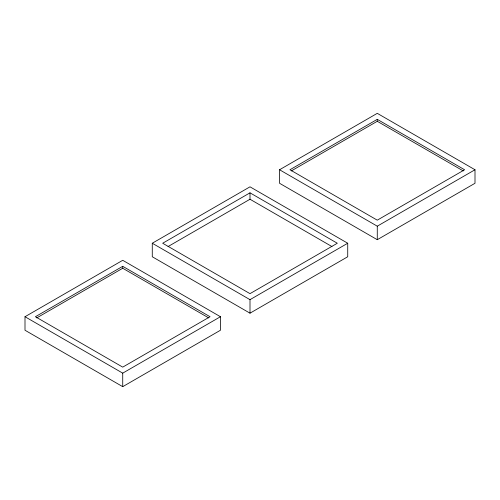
<?xml version="1.0" encoding="UTF-8"?>
<svg xmlns="http://www.w3.org/2000/svg" width="500" height="500" viewBox="0 0 500 500"><rect width="100%" height="100%" fill="white"/><g stroke="black" fill="none" stroke-linecap="round" stroke-linejoin="round"><path stroke-width="0.75" d="M25 316.725L122.725 260.3L220.45 316.725L220.45 330.244L122.725 386.662L25 330.244L25 316.725L122.725 373.144L220.45 316.725M152.275 243.244L250 186.819L347.725 243.244L347.725 256.756L250 313.181L152.275 256.756L152.275 243.244L250 299.662L347.725 243.244M279.55 169.756L377.275 113.338L475 169.756L475 183.275L377.275 239.7L279.55 183.275L279.55 169.756L377.275 226.181L475 169.756M122.725 266.312L35.406 316.725L122.725 367.131L210.037 316.725L122.725 266.312L122.725 268.256L208.694 317.894M250 192.831L162.688 243.244L250 293.65L337.312 243.244L250 192.831L250 199.244L331.944 246.556M377.275 119.35L289.962 169.756L377.275 220.169L464.594 169.756L377.275 119.35L377.275 121.294L291.306 170.931M36.75 317.894L122.725 268.256M168.056 246.556L250 199.244M377.275 121.294L463.25 170.931M377.275 226.181L377.275 239.7M250 299.662L250 313.181M122.725 373.144L122.725 386.662"/></g></svg>
